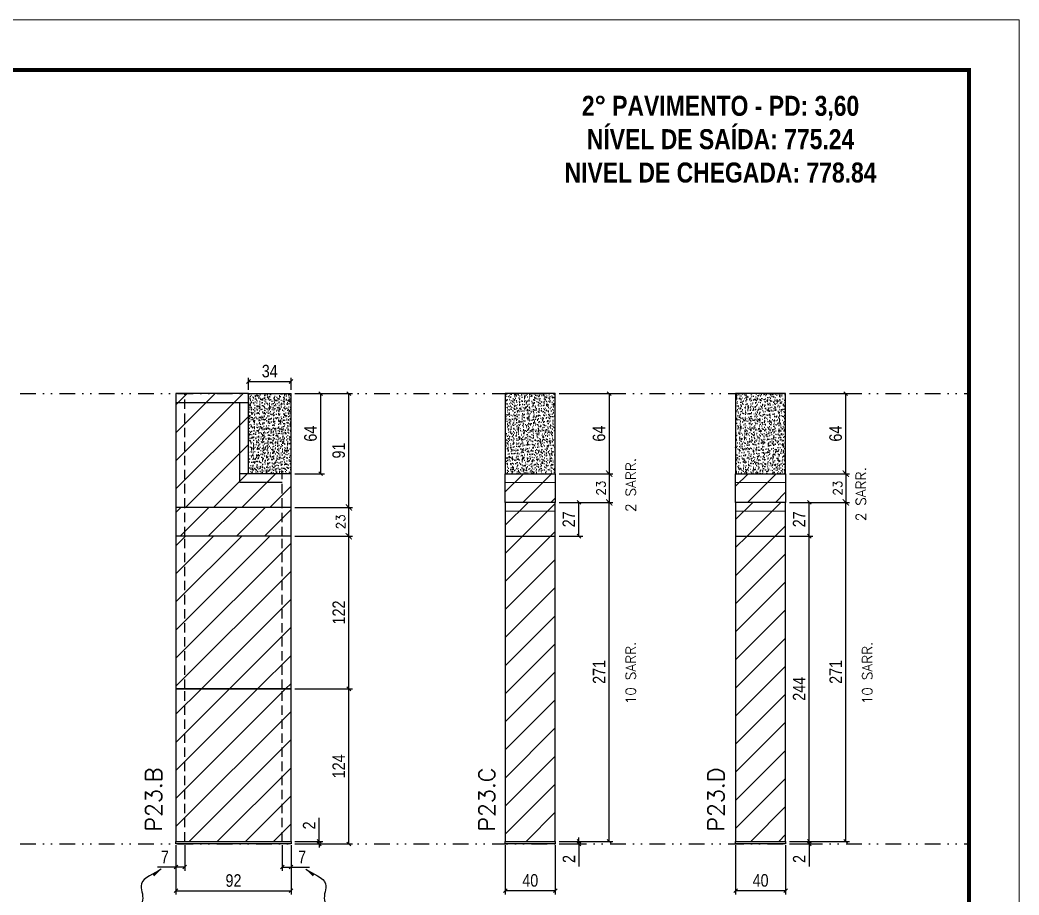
# Model space of a CAD drawing. Extents: x 2949 to 9203, y -16089 to 12527.
# Drawn here: x 6819 to 7618, y 10679 to 11378 of the extents above; entities that cross this region are included whole.
import ezdxf

# ---------------------------------------------------------------- set-up
doc = ezdxf.new("R2010")
doc.units = 0
for name, pattern in [('DASHED', [0.75, 0.5, -0.25]), ('DIVIDE2', [0.625, 0.25, -0.125, 0, -0.125, 0, -0.125]), ('HIDDEN', [0.375, 0.25, -0.125])]:
    doc.linetypes.add(name, pattern=pattern)
for name, color, linetype in [('COTA', 241, 'Continuous'), ('NOMENCLATURA', 7, 'Continuous'), ('Nível', 160, 'Continuous'), ('Painéis', 200, 'Continuous'), ('SARR_2.2x7', 40, 'Continuous'), ('Sarrafo de Pressão', 42, 'HIDDEN')]:
    doc.layers.add(name, color=color, linetype=linetype)
for name, color, linetype, lineweight in [('Folhas', 255, 'Continuous', 9), ('Hachura', 251, 'Continuous', 9), ('Sarr 2.2x7', 40, 'Continuous', 9), ('SARRAFO DE PRESSAO', 251, 'DASHED', 9), ('Texto Seção', 7, 'Continuous', 15)]:
    doc.layers.add(name, color=color, linetype=linetype, lineweight=lineweight)
doc.styles.add('COTA TECNICA', font='techl___.ttf', dxfattribs={"height": 10})
doc.styles.add('COTA TECNICA-50', font='techl___.ttf', dxfattribs={"height": 10})
doc.styles.add('REGUA-120', font='ROMANS.shx', dxfattribs={"height": 15})
doc.styles.add('ROMANC', font='techb___.ttf', dxfattribs={"height": 2.5})
doc.styles.add('ROMANS', font='romans.shx')
doc.styles.get("Standard").update_dxf_attribs({"font": 'arial.ttf'})
doc.dimstyles.new('COTA PAINEL-50', dxfattribs={"dimtxt": 10, "dimasz": 3, "dimexe": 3, "dimexo": 3, "dimgap": 3, "dimtad": 1, "dimdec": 1, "dimzin": 12, "dimdsep": 46, "dimtxsty": 'COTA TECNICA-50', "dimblk1": 'OBLIQUE', "dimblk2": 'OBLIQUE', "dimsah": 1, "dimcen": 0.9, "dimclrd": 4, "dimclre": 4, "dimclrt": 240, "dimadec": 1, "dimazin": 3, "dimtfac": 1, "dimtdec": 1, "dimtmove": 0, "dimatfit": 3, "dimfxl": 1, "dimtolj": 1, "dimtzin": 12, "dimarcsym": 0})
doc.dimstyles.new('Cota Paínel', dxfattribs={"dimtxt": 7, "dimasz": 5, "dimexe": 3, "dimexo": 3, "dimgap": 3, "dimtad": 1, "dimdec": 1, "dimzin": 12, "dimdsep": 46, "dimtxsty": 'ROMANS', "dimblk": 'ARCHTICK', "dimcen": 0, "dimclrd": 4, "dimclre": 4, "dimclrt": 1, "dimadec": 1, "dimazin": 3, "dimtfac": 1, "dimtdec": 1, "dimtmove": 0, "dimatfit": 3, "dimldrblk": 'OBLIQUE', "dimfxl": 1, "dimtolj": 1, "dimtzin": 12, "dimarcsym": 0})
doc.dimstyles.new('PAINEL', dxfattribs={"dimtxt": 10, "dimasz": 3, "dimexe": 3, "dimexo": 3, "dimgap": 3, "dimtad": 1, "dimdec": 1, "dimzin": 12, "dimdsep": 46, "dimtxsty": 'COTA TECNICA', "dimblk1": 'OBLIQUE', "dimblk2": 'OBLIQUE', "dimsah": 1, "dimcen": 0.9, "dimclrd": 4, "dimclre": 4, "dimclrt": 240, "dimadec": 1, "dimazin": 3, "dimtfac": 1, "dimtdec": 1, "dimtmove": 0, "dimatfit": 3, "dimfxl": 1, "dimtolj": 1, "dimtzin": 12, "dimarcsym": 0})
doc.dimstyles.get("Standard").update_dxf_attribs({"dimtxt": 0.18, "dimasz": 0.18, "dimexe": 0.18, "dimexo": 0.0625, "dimgap": 0.09, "dimtad": 0, "dimtih": 1, "dimtoh": 1, "dimdec": 4, "dimzin": 0, "dimdsep": 46, "dimtxsty": 'Standard', "dimcen": 0.09, "dimadec": 0, "dimazin": 0, "dimtfac": 1, "dimtdec": 4, "dimtofl": 0, "dimtmove": 0, "dimatfit": 3, "dimfxl": 1, "dimtolj": 1, "dimtzin": 0, "dimarcsym": 0})
pattern_1 = [(45, (-126071.967, -22713.47), (-11.2253202, 11.2253202), [])]

# ---------------------------------------------------------------- blocks, each defined once
blk = doc.blocks.new('9999999999')
at = {"layer": 'Folhas'}
blk.add_lwpolyline([(98138.98, 34190.21), (99623.98, 34190.21), (99623.98, 35240.21), (98138.98, 35240.21)], close=True, dxfattribs=at)
at = {"layer": 'Folhas', "color": 30, "const_width": 3}
blk.add_lwpolyline([(98213.98, 34230.21), (99583.98, 34230.21), (99583.98, 35200.21), (98213.98, 35200.21)], close=True, dxfattribs=at)
blk = doc.blocks.new('_Oblique')
at = {"color": 0, "linetype": 'ByBlock', "lineweight": -2}
blk.add_line((-0.5, -0.5), (0.5, 0.5), dxfattribs=at)
blk = doc.blocks.new('*D212')
at = {"layer": 'COTA', "color": 4, "lineweight": -2, "transparency": 16777216}
for p, q in [((6943.38, 10718.44), (6943.38, 10678.99)), ((7035.38, 10718.44), (7035.38, 10678.99)), ((6943.38, 10681.99), (7035.38, 10681.99))]:
    blk.add_line(p, q, dxfattribs=at)
at = {"layer": 'Defpoints', "color": 0, "transparency": 16777216}
for p in [(6943.38, 10721.44), (7035.38, 10721.44), (7035.38, 10681.99)]:
    blk.add_point(p, dxfattribs=at)
at = {"layer": 'COTA', "color": 4, "lineweight": -2, "transparency": 16777216, "xscale": 3, "yscale": 3, "zscale": 3, "rotation": 180}
blk.add_blockref('_Oblique', (6943.38, 10681.99), dxfattribs=at)
at = {"layer": 'COTA', "color": 4, "lineweight": -2, "transparency": 16777216, "xscale": 3, "yscale": 3, "zscale": 3}
blk.add_blockref('_Oblique', (7035.38, 10681.99), dxfattribs=at)
at = {"layer": 'COTA', "color": 240, "transparency": 16777216, "insert": (6989.38, 10690.08), "char_height": 10, "attachment_point": 5, "style": 'COTA TECNICA'}
blk.add_mtext('\\A1;92', dxfattribs=at)
blk = doc.blocks.new('*D213')
at = {"layer": 'COTA', "color": 4, "lineweight": -2, "transparency": 16777216}
for p, q in [((7206.71, 10718.44), (7206.71, 10679.1)), ((7246.71, 10718.44), (7246.71, 10679.1)), ((7206.71, 10682.1), (7246.71, 10682.1))]:
    blk.add_line(p, q, dxfattribs=at)
at = {"layer": 'Defpoints', "color": 0, "transparency": 16777216}
for p in [(7206.71, 10721.44), (7246.71, 10721.44), (7246.71, 10682.1)]:
    blk.add_point(p, dxfattribs=at)
at = {"layer": 'COTA', "color": 4, "lineweight": -2, "transparency": 16777216, "xscale": 3, "yscale": 3, "zscale": 3, "rotation": 180}
blk.add_blockref('_Oblique', (7206.71, 10682.1), dxfattribs=at)
at = {"layer": 'COTA', "color": 4, "lineweight": -2, "transparency": 16777216, "xscale": 3, "yscale": 3, "zscale": 3}
blk.add_blockref('_Oblique', (7246.71, 10682.1), dxfattribs=at)
at = {"layer": 'COTA', "color": 240, "transparency": 16777216, "insert": (7226.71, 10690.2), "char_height": 10, "attachment_point": 5, "style": 'COTA TECNICA'}
blk.add_mtext('\\A1;40', dxfattribs=at)
blk = doc.blocks.new('*D214')
at = {"layer": 'COTA', "color": 4, "lineweight": -2, "transparency": 16777216}
for p, q in [((7390.88, 10718.44), (7390.88, 10679.1)), ((7430.88, 10718.44), (7430.88, 10679.1)), ((7390.88, 10682.1), (7430.88, 10682.1))]:
    blk.add_line(p, q, dxfattribs=at)
at = {"layer": 'Defpoints', "color": 0, "transparency": 16777216}
for p in [(7390.88, 10721.44), (7430.88, 10721.44), (7430.88, 10682.1)]:
    blk.add_point(p, dxfattribs=at)
at = {"layer": 'COTA', "color": 4, "lineweight": -2, "transparency": 16777216, "xscale": 3, "yscale": 3, "zscale": 3, "rotation": 180}
blk.add_blockref('_Oblique', (7390.88, 10682.1), dxfattribs=at)
at = {"layer": 'COTA', "color": 4, "lineweight": -2, "transparency": 16777216, "xscale": 3, "yscale": 3, "zscale": 3}
blk.add_blockref('_Oblique', (7430.88, 10682.1), dxfattribs=at)
at = {"layer": 'COTA', "color": 240, "transparency": 16777216, "insert": (7410.88, 10690.2), "char_height": 10, "attachment_point": 5, "style": 'COTA TECNICA'}
blk.add_mtext('\\A1;40', dxfattribs=at)
blk = doc.blocks.new('*D215')
at = {"layer": 'COTA', "color": 4, "lineweight": -2, "transparency": 16777216}
for p, q in [((7433.88, 11079.44), (7482.01, 11079.44)), ((7479.01, 11015.44), (7479.01, 11079.44)), ((7433.88, 11015.44), (7482.01, 11015.44))]:
    blk.add_line(p, q, dxfattribs=at)
at = {"layer": 'Defpoints', "color": 0, "transparency": 16777216}
for p in [(7430.88, 11079.44), (7479.01, 11079.44), (7430.88, 11015.44)]:
    blk.add_point(p, dxfattribs=at)
at = {"layer": 'COTA', "color": 4, "lineweight": -2, "transparency": 16777216, "xscale": 3, "yscale": 3, "zscale": 3}
for p, rotation in [((7479.01, 11079.44), 90), ((7479.01, 11015.44), 270)]:
    blk.add_blockref('_Oblique', p, dxfattribs=dict(at, rotation=rotation))
at = {"layer": 'COTA', "color": 240, "transparency": 16777216, "insert": (7470.91, 11047.44), "char_height": 10, "attachment_point": 5, "rotation": 90, "style": 'COTA TECNICA'}
blk.add_mtext('\\A1;64', dxfattribs=at)
blk = doc.blocks.new('*D218')
at = {"layer": 'COTA', "color": 4, "lineweight": -2, "transparency": 16777216}
for p, q in [((6943.38, 10716.44), (6943.38, 10697.93)), ((6950.38, 10718.44), (6950.38, 10697.93)), ((6943.38, 10700.93), (6928.65, 10700.93)), ((6950.38, 10700.93), (6943.38, 10700.93))]:
    blk.add_line(p, q, dxfattribs=at)
at = {"layer": 'Defpoints', "color": 0, "transparency": 16777216}
for p in [(6950.38, 10721.44), (6943.38, 10719.44), (6943.38, 10700.93)]:
    blk.add_point(p, dxfattribs=at)
at = {"layer": 'COTA', "color": 4, "lineweight": -2, "transparency": 16777216, "xscale": 3, "yscale": 3, "zscale": 3, "rotation": 180}
blk.add_blockref('_Oblique', (6943.38, 10700.93), dxfattribs=at)
at = {"layer": 'COTA', "color": 4, "lineweight": -2, "transparency": 16777216, "xscale": 3, "yscale": 3, "zscale": 3}
blk.add_blockref('_Oblique', (6950.38, 10700.93), dxfattribs=at)
at = {"layer": 'COTA', "color": 240, "transparency": 16777216, "insert": (6934.52, 10709.01), "char_height": 10, "attachment_point": 5, "style": 'COTA TECNICA-50'}
blk.add_mtext('\\A1;7', dxfattribs=at)
blk = doc.blocks.new('*D219')
at = {"layer": 'COTA', "color": 4, "lineweight": -2, "transparency": 16777216}
for p, q in [((7028.38, 10718.44), (7028.38, 10697.93)), ((7035.38, 10716.44), (7035.38, 10697.93)), ((7028.38, 10700.93), (7035.38, 10700.93)), ((7035.38, 10700.93), (7050.12, 10700.93))]:
    blk.add_line(p, q, dxfattribs=at)
at = {"layer": 'Defpoints', "color": 0, "transparency": 16777216}
for p in [(7028.38, 10721.44), (7035.38, 10719.44), (7035.38, 10700.93)]:
    blk.add_point(p, dxfattribs=at)
at = {"layer": 'COTA', "color": 4, "lineweight": -2, "transparency": 16777216, "xscale": 3, "yscale": 3, "zscale": 3, "rotation": 180}
blk.add_blockref('_Oblique', (7028.38, 10700.93), dxfattribs=at)
at = {"layer": 'COTA', "color": 4, "lineweight": -2, "transparency": 16777216, "xscale": 3, "yscale": 3, "zscale": 3}
blk.add_blockref('_Oblique', (7035.38, 10700.93), dxfattribs=at)
at = {"layer": 'COTA', "color": 240, "transparency": 16777216, "insert": (7044.25, 10709.01), "char_height": 10, "attachment_point": 5, "style": 'COTA TECNICA-50'}
blk.add_mtext('\\A1;7', dxfattribs=at)
blk = doc.blocks.new('*D222')
at = {"layer": 'COTA', "color": 4, "lineweight": -2, "transparency": 16777216}
for p, q in [((7038.38, 10843.44), (7084.62, 10843.44)), ((7081.62, 10719.44), (7081.62, 10843.44)), ((7038.38, 10719.44), (7084.62, 10719.44))]:
    blk.add_line(p, q, dxfattribs=at)
at = {"layer": 'Defpoints', "color": 0, "transparency": 16777216}
for p in [(7035.38, 10843.44), (7081.62, 10843.44), (7035.38, 10719.44)]:
    blk.add_point(p, dxfattribs=at)
at = {"layer": 'COTA', "color": 4, "lineweight": -2, "transparency": 16777216, "xscale": 3, "yscale": 3, "zscale": 3}
for p, rotation in [((7081.62, 10843.44), 90), ((7081.62, 10719.44), 270)]:
    blk.add_blockref('_Oblique', p, dxfattribs=dict(at, rotation=rotation))
at = {"layer": 'COTA', "color": 240, "transparency": 16777216, "insert": (7073.55, 10781.44), "char_height": 10, "attachment_point": 5, "rotation": 90, "style": 'COTA TECNICA-50'}
blk.add_mtext('\\A1;124', dxfattribs=at)
blk = doc.blocks.new('*D223')
at = {"layer": 'COTA', "color": 4, "lineweight": -2, "transparency": 16777216}
for p, q in [((7057.91, 10721.44), (7057.91, 10740.25)), ((7038.38, 10721.44), (7060.91, 10721.44)), ((7057.91, 10719.44), (7057.91, 10721.44)), ((7038.38, 10719.44), (7060.91, 10719.44)), ((7057.91, 10719.44), (7057.91, 10716.44))]:
    blk.add_line(p, q, dxfattribs=at)
at = {"layer": 'Defpoints', "color": 0, "transparency": 16777216}
for p in [(7035.38, 10721.44), (7035.38, 10719.44), (7057.91, 10719.44)]:
    blk.add_point(p, dxfattribs=at)
at = {"layer": 'COTA', "color": 4, "lineweight": -2, "transparency": 16777216, "xscale": 3, "yscale": 3, "zscale": 3}
for p, rotation in [((7057.91, 10721.44), 270), ((7057.91, 10719.44), 90)]:
    blk.add_blockref('_Oblique', p, dxfattribs=dict(at, rotation=rotation))
at = {"layer": 'COTA', "color": 240, "transparency": 16777216, "insert": (7049.91, 10734.19), "char_height": 10, "attachment_point": 5, "rotation": 90, "style": 'COTA TECNICA-50'}
blk.add_mtext('\\A1;2', dxfattribs=at)
blk = doc.blocks.new('*D224')
at = {"layer": 'COTA', "color": 4, "lineweight": -2, "transparency": 16777216}
for p, q in [((7249.71, 10721.44), (7268.62, 10721.44)), ((7265.62, 10721.44), (7265.62, 10724.44)), ((7265.62, 10721.44), (7265.62, 10719.44)), ((7249.71, 10719.44), (7268.62, 10719.44)), ((7265.62, 10719.44), (7265.62, 10701.33))]:
    blk.add_line(p, q, dxfattribs=at)
at = {"layer": 'Defpoints', "color": 0, "transparency": 16777216}
for p in [(7246.71, 10721.44), (7265.62, 10721.44), (7246.71, 10719.44)]:
    blk.add_point(p, dxfattribs=at)
at = {"layer": 'COTA', "color": 4, "lineweight": -2, "transparency": 16777216, "xscale": 3, "yscale": 3, "zscale": 3}
for p, rotation in [((7265.62, 10721.44), 270), ((7265.62, 10719.44), 90)]:
    blk.add_blockref('_Oblique', p, dxfattribs=dict(at, rotation=rotation))
at = {"layer": 'COTA', "color": 240, "transparency": 16777216, "insert": (7257.62, 10707.39), "char_height": 10, "attachment_point": 5, "rotation": 90, "style": 'COTA TECNICA-50'}
blk.add_mtext('\\A1;2', dxfattribs=at)
blk = doc.blocks.new('*D234')
at = {"layer": 'COTA', "color": 4, "linetype": 'ByBlock', "lineweight": -2, "transparency": 16777216}
for p, q in [((7249.71, 11079.44), (7292.79, 11079.44)), ((7289.79, 11079.44), (7289.79, 11015.44)), ((7249.71, 11015.44), (7292.79, 11015.44))]:
    blk.add_line(p, q, dxfattribs=at)
at = {"layer": 'Defpoints', "color": 0, "linetype": 'ByBlock', "transparency": 16777216}
for p in [(7246.71, 11079.44), (7246.71, 11015.44), (7289.79, 11015.44)]:
    blk.add_point(p, dxfattribs=at)
at = {"layer": 'COTA', "color": 4, "linetype": 'ByBlock', "lineweight": -2, "transparency": 16777216, "xscale": 3, "yscale": 3, "zscale": 3}
for p, rotation in [((7289.79, 11079.44), 90), ((7289.79, 11015.44), 270)]:
    blk.add_blockref('_Oblique', p, dxfattribs=dict(at, rotation=rotation))
at = {"layer": 'COTA', "color": 240, "linetype": 'ByBlock', "transparency": 16777216, "insert": (7281.69, 11047.44), "char_height": 10, "attachment_point": 5, "rotation": 90, "style": 'COTA TECNICA'}
blk.add_mtext('\\A1;64', dxfattribs=at)
blk = doc.blocks.new('*D235')
at = {"layer": 'COTA', "color": 4, "linetype": 'ByBlock', "lineweight": -2, "transparency": 16777216}
for p, q in [((7249.71, 10992.44), (7292.79, 10992.44)), ((7289.79, 10721.44), (7289.79, 10992.44)), ((7249.71, 10721.44), (7292.79, 10721.44))]:
    blk.add_line(p, q, dxfattribs=at)
at = {"layer": 'Defpoints', "color": 0, "linetype": 'ByBlock', "transparency": 16777216}
for p in [(7246.71, 10992.44), (7289.79, 10992.44), (7246.71, 10721.44)]:
    blk.add_point(p, dxfattribs=at)
at = {"layer": 'COTA', "color": 4, "linetype": 'ByBlock', "lineweight": -2, "transparency": 16777216, "xscale": 3, "yscale": 3, "zscale": 3}
for p, rotation in [((7289.79, 10992.44), 90), ((7289.79, 10721.44), 270)]:
    blk.add_blockref('_Oblique', p, dxfattribs=dict(at, rotation=rotation))
at = {"layer": 'COTA', "color": 240, "linetype": 'ByBlock', "transparency": 16777216, "insert": (7281.72, 10856.94), "char_height": 10, "attachment_point": 5, "rotation": 90, "style": 'COTA TECNICA'}
blk.add_mtext('\\A1;271', dxfattribs=at)
blk = doc.blocks.new('*D238')
at = {"layer": 'COTA', "color": 4, "linetype": 'ByBlock', "lineweight": -2, "transparency": 16777216}
for p, q in [((7038.38, 11079.44), (7062.1, 11079.44)), ((7059.1, 11015.44), (7059.1, 11079.44)), ((7038.38, 11015.44), (7062.1, 11015.44))]:
    blk.add_line(p, q, dxfattribs=at)
at = {"layer": 'Defpoints', "color": 0, "linetype": 'ByBlock', "transparency": 16777216}
for p in [(7035.38, 11079.44), (7059.1, 11079.44), (7035.38, 11015.44)]:
    blk.add_point(p, dxfattribs=at)
at = {"layer": 'COTA', "color": 4, "linetype": 'ByBlock', "lineweight": -2, "transparency": 16777216, "xscale": 3, "yscale": 3, "zscale": 3}
for p, rotation in [((7059.1, 11079.44), 90), ((7059.1, 11015.44), 270)]:
    blk.add_blockref('_Oblique', p, dxfattribs=dict(at, rotation=rotation))
at = {"layer": 'COTA', "color": 240, "linetype": 'ByBlock', "transparency": 16777216, "insert": (7051, 11047.44), "char_height": 10, "attachment_point": 5, "rotation": 90, "style": 'COTA TECNICA'}
blk.add_mtext('\\A1;64', dxfattribs=at)
blk = doc.blocks.new('*D239')
at = {"layer": 'COTA', "color": 4, "linetype": 'ByBlock', "lineweight": -2, "transparency": 16777216}
for p, q in [((7001.38, 11082.44), (7001.38, 11092.16)), ((7001.38, 11089.16), (7035.38, 11089.16)), ((7035.38, 11082.44), (7035.38, 11092.16))]:
    blk.add_line(p, q, dxfattribs=at)
at = {"layer": 'Defpoints', "color": 0, "linetype": 'ByBlock', "transparency": 16777216}
for p in [(7035.38, 11089.16), (7001.38, 11079.44), (7035.38, 11079.44)]:
    blk.add_point(p, dxfattribs=at)
at = {"layer": 'COTA', "color": 4, "linetype": 'ByBlock', "lineweight": -2, "transparency": 16777216, "xscale": 3, "yscale": 3, "zscale": 3, "rotation": 180}
blk.add_blockref('_Oblique', (7001.38, 11089.16), dxfattribs=at)
at = {"layer": 'COTA', "color": 4, "linetype": 'ByBlock', "lineweight": -2, "transparency": 16777216, "xscale": 3, "yscale": 3, "zscale": 3}
blk.add_blockref('_Oblique', (7035.38, 11089.16), dxfattribs=at)
at = {"layer": 'COTA', "color": 240, "linetype": 'ByBlock', "transparency": 16777216, "insert": (7018.38, 11097.38), "char_height": 10, "attachment_point": 5, "style": 'COTA TECNICA'}
blk.add_mtext('\\A1;34', dxfattribs=at)
blk = doc.blocks.new('*D240')
at = {"layer": 'COTA', "color": 4, "linetype": 'ByBlock', "lineweight": -2, "transparency": 16777216}
for p, q in [((7038.38, 11079.44), (7084.62, 11079.44)), ((7081.62, 10988.44), (7081.62, 11079.44)), ((7038.38, 10988.44), (7084.62, 10988.44))]:
    blk.add_line(p, q, dxfattribs=at)
at = {"layer": 'Defpoints', "color": 0, "linetype": 'ByBlock', "transparency": 16777216}
for p in [(7035.38, 11079.44), (7081.62, 11079.44), (7035.38, 10988.44)]:
    blk.add_point(p, dxfattribs=at)
at = {"layer": 'COTA', "color": 4, "linetype": 'ByBlock', "lineweight": -2, "transparency": 16777216, "xscale": 3, "yscale": 3, "zscale": 3}
for p, rotation in [((7081.62, 11079.44), 90), ((7081.62, 10988.44), 270)]:
    blk.add_blockref('_Oblique', p, dxfattribs=dict(at, rotation=rotation))
at = {"layer": 'COTA', "color": 240, "linetype": 'ByBlock', "transparency": 16777216, "insert": (7073.54, 11033.94), "char_height": 10, "attachment_point": 5, "rotation": 90, "style": 'COTA TECNICA'}
blk.add_mtext('\\A1;91', dxfattribs=at)
blk = doc.blocks.new('*D241')
at = {"layer": 'COTA', "color": 4, "linetype": 'ByBlock', "lineweight": -2, "transparency": 16777216}
for p, q in [((7038.38, 10965.44), (7084.62, 10965.44)), ((7081.62, 10843.44), (7081.62, 10965.44)), ((7038.38, 10843.44), (7084.62, 10843.44))]:
    blk.add_line(p, q, dxfattribs=at)
at = {"layer": 'Defpoints', "color": 0, "linetype": 'ByBlock', "transparency": 16777216}
for p in [(7035.38, 10965.44), (7081.62, 10965.44), (7035.38, 10843.44)]:
    blk.add_point(p, dxfattribs=at)
at = {"layer": 'COTA', "color": 4, "linetype": 'ByBlock', "lineweight": -2, "transparency": 16777216, "xscale": 3, "yscale": 3, "zscale": 3}
for p, rotation in [((7081.62, 10965.44), 90), ((7081.62, 10843.44), 270)]:
    blk.add_blockref('_Oblique', p, dxfattribs=dict(at, rotation=rotation))
at = {"layer": 'COTA', "color": 240, "linetype": 'ByBlock', "transparency": 16777216, "insert": (7073.56, 10904.44), "char_height": 10, "attachment_point": 5, "rotation": 90, "style": 'COTA TECNICA'}
blk.add_mtext('\\A1;122', dxfattribs=at)
blk = doc.blocks.new('*D225')
at = {"layer": 'COTA', "color": 4, "linetype": 'ByBlock', "lineweight": -2, "transparency": 16777216}
for p, q in [((7433.88, 10992.44), (7482.01, 10992.44)), ((7479.01, 10721.44), (7479.01, 10992.44)), ((7433.88, 10721.44), (7482.01, 10721.44))]:
    blk.add_line(p, q, dxfattribs=at)
at = {"layer": 'Defpoints', "color": 0, "linetype": 'ByBlock', "transparency": 16777216}
for p in [(7430.88, 10992.44), (7479.01, 10992.44), (7430.88, 10721.44)]:
    blk.add_point(p, dxfattribs=at)
at = {"layer": 'COTA', "color": 4, "linetype": 'ByBlock', "lineweight": -2, "transparency": 16777216, "xscale": 3, "yscale": 3, "zscale": 3}
for p, rotation in [((7479.01, 10992.44), 90), ((7479.01, 10721.44), 270)]:
    blk.add_blockref('_Oblique', p, dxfattribs=dict(at, rotation=rotation))
at = {"layer": 'COTA', "color": 240, "linetype": 'ByBlock', "transparency": 16777216, "insert": (7470.94, 10856.94), "char_height": 10, "attachment_point": 5, "rotation": 90, "style": 'COTA TECNICA'}
blk.add_mtext('\\A1;271', dxfattribs=at)
blk = doc.blocks.new('*D243')
at = {"layer": 'COTA', "color": 4, "linetype": 'ByBlock', "lineweight": -2, "transparency": 16777216}
for p, q in [((7433.88, 10721.44), (7452.78, 10721.44)), ((7449.78, 10721.44), (7449.78, 10724.44)), ((7449.78, 10721.44), (7449.78, 10719.44)), ((7433.88, 10719.44), (7452.78, 10719.44)), ((7449.78, 10719.44), (7449.78, 10701.33))]:
    blk.add_line(p, q, dxfattribs=at)
at = {"layer": 'Defpoints', "color": 0, "linetype": 'ByBlock', "transparency": 16777216}
for p in [(7430.88, 10721.44), (7430.88, 10719.44), (7449.78, 10719.44)]:
    blk.add_point(p, dxfattribs=at)
at = {"layer": 'COTA', "color": 4, "linetype": 'ByBlock', "lineweight": -2, "transparency": 16777216, "xscale": 3, "yscale": 3, "zscale": 3}
for p, rotation in [((7449.78, 10721.44), 270), ((7449.78, 10719.44), 90)]:
    blk.add_blockref('_Oblique', p, dxfattribs=dict(at, rotation=rotation))
at = {"layer": 'COTA', "color": 240, "linetype": 'ByBlock', "transparency": 16777216, "insert": (7441.78, 10707.39), "char_height": 10, "attachment_point": 5, "rotation": 90, "style": 'COTA TECNICA'}
blk.add_mtext('\\A1;2', dxfattribs=at)
blk = doc.blocks.new('*D230')
at = {"layer": 'COTA', "color": 4, "linetype": 'ByBlock', "lineweight": -2, "transparency": 16777216}
for p, q in [((7433.88, 10965.44), (7452.78, 10965.44)), ((7449.78, 10721.44), (7449.78, 10965.44)), ((7433.88, 10721.44), (7452.78, 10721.44))]:
    blk.add_line(p, q, dxfattribs=at)
at = {"layer": 'Defpoints', "color": 0, "linetype": 'ByBlock', "transparency": 16777216}
for p in [(7430.88, 10965.44), (7449.78, 10965.44), (7430.88, 10721.44)]:
    blk.add_point(p, dxfattribs=at)
at = {"layer": 'COTA', "color": 4, "linetype": 'ByBlock', "lineweight": -2, "transparency": 16777216, "xscale": 3, "yscale": 3, "zscale": 3}
for p, rotation in [((7449.78, 10965.44), 90), ((7449.78, 10721.44), 270)]:
    blk.add_blockref('_Oblique', p, dxfattribs=dict(at, rotation=rotation))
at = {"layer": 'COTA', "color": 240, "linetype": 'ByBlock', "transparency": 16777216, "insert": (7441.71, 10843.44), "char_height": 10, "attachment_point": 5, "rotation": 90, "style": 'COTA TECNICA'}
blk.add_mtext('\\A1;244', dxfattribs=at)
blk = doc.blocks.new('*D231')
at = {"layer": 'COTA', "color": 4, "linetype": 'ByBlock', "lineweight": -2, "transparency": 16777216}
for p, q in [((7433.88, 10992.44), (7452.78, 10992.44)), ((7449.78, 10965.44), (7449.78, 10992.44)), ((7433.88, 10965.44), (7452.78, 10965.44))]:
    blk.add_line(p, q, dxfattribs=at)
at = {"layer": 'Defpoints', "color": 0, "linetype": 'ByBlock', "transparency": 16777216}
for p in [(7430.88, 10992.44), (7449.78, 10992.44), (7430.88, 10965.44)]:
    blk.add_point(p, dxfattribs=at)
at = {"layer": 'COTA', "color": 4, "linetype": 'ByBlock', "lineweight": -2, "transparency": 16777216, "xscale": 3, "yscale": 3, "zscale": 3}
for p, rotation in [((7449.78, 10992.44), 90), ((7449.78, 10965.44), 270)]:
    blk.add_blockref('_Oblique', p, dxfattribs=dict(at, rotation=rotation))
at = {"layer": 'COTA', "color": 240, "linetype": 'ByBlock', "transparency": 16777216, "insert": (7441.71, 10978.94), "char_height": 10, "attachment_point": 5, "rotation": 90, "style": 'COTA TECNICA'}
blk.add_mtext('\\A1;27', dxfattribs=at)
blk = doc.blocks.new('*D232')
at = {"layer": 'COTA', "color": 4, "linetype": 'ByBlock', "lineweight": -2, "transparency": 16777216}
for p, q in [((7433.88, 10965.44), (7452.78, 10965.44)), ((7449.78, 10721.44), (7449.78, 10965.44)), ((7433.88, 10721.44), (7452.78, 10721.44))]:
    blk.add_line(p, q, dxfattribs=at)
at = {"layer": 'Defpoints', "color": 0, "linetype": 'ByBlock', "transparency": 16777216}
for p in [(7430.88, 10965.44), (7449.78, 10965.44), (7430.88, 10721.44)]:
    blk.add_point(p, dxfattribs=at)
at = {"layer": 'COTA', "color": 4, "linetype": 'ByBlock', "lineweight": -2, "transparency": 16777216, "xscale": 3, "yscale": 3, "zscale": 3}
for p, rotation in [((7449.78, 10965.44), 90), ((7449.78, 10721.44), 270)]:
    blk.add_blockref('_Oblique', p, dxfattribs=dict(at, rotation=rotation))
at = {"layer": 'COTA', "color": 240, "linetype": 'ByBlock', "transparency": 16777216, "insert": (7441.71, 10843.44), "char_height": 10, "attachment_point": 5, "rotation": 90, "style": 'COTA TECNICA'}
blk.add_mtext('\\A1;244', dxfattribs=at)
blk = doc.blocks.new('*D201')
at = {"layer": 'COTA', "color": 4, "linetype": 'ByBlock', "lineweight": -2, "transparency": 16777216}
for p, q in [((7249.71, 10992.44), (7268.62, 10992.44)), ((7265.62, 10965.44), (7265.62, 10992.44)), ((7249.71, 10965.44), (7268.62, 10965.44))]:
    blk.add_line(p, q, dxfattribs=at)
at = {"layer": 'Defpoints', "color": 0, "linetype": 'ByBlock', "transparency": 16777216}
for p in [(7246.71, 10992.44), (7265.62, 10992.44), (7246.71, 10965.44)]:
    blk.add_point(p, dxfattribs=at)
at = {"layer": 'COTA', "color": 4, "linetype": 'ByBlock', "lineweight": -2, "transparency": 16777216, "xscale": 3, "yscale": 3, "zscale": 3}
for p, rotation in [((7265.62, 10992.44), 90), ((7265.62, 10965.44), 270)]:
    blk.add_blockref('_Oblique', p, dxfattribs=dict(at, rotation=rotation))
at = {"layer": 'COTA', "color": 240, "linetype": 'ByBlock', "transparency": 16777216, "insert": (7257.54, 10978.94), "char_height": 10, "attachment_point": 5, "rotation": 90, "style": 'COTA TECNICA'}
blk.add_mtext('\\A1;27', dxfattribs=at)
blk = doc.blocks.new('_ArchTick')
at = {"color": 0, "linetype": 'ByBlock', "const_width": 0.15}
blk.add_lwpolyline([(-0.5, -0.5), (0.5, 0.5)], dxfattribs=at)
blk = doc.blocks.new('*D227')
at = {"layer": 'COTA', "color": 4, "lineweight": -2, "transparency": 16777216}
for p, q in [((7038.38, 10988.44), (7084.62, 10988.44)), ((7081.62, 10965.44), (7081.62, 10988.44)), ((7038.38, 10965.44), (7084.62, 10965.44))]:
    blk.add_line(p, q, dxfattribs=at)
at = {"layer": 'Defpoints', "color": 0, "transparency": 16777216}
for p in [(7035.38, 10988.44), (7081.62, 10988.44), (7035.38, 10965.44)]:
    blk.add_point(p, dxfattribs=at)
at = {"layer": 'COTA', "color": 4, "lineweight": -2, "transparency": 16777216, "xscale": 5, "yscale": 5, "zscale": 5}
for p, rotation in [((7081.62, 10988.44), 90), ((7081.62, 10965.44), 270)]:
    blk.add_blockref('_ArchTick', p, dxfattribs=dict(at, rotation=rotation))
at = {"layer": 'COTA', "color": 1, "transparency": 16777216, "insert": (7075.12, 10976.94), "char_height": 7, "attachment_point": 5, "rotation": 90, "style": 'ROMANS'}
blk.add_mtext('\\A1;23', dxfattribs=at)
blk = doc.blocks.new('*D228')
at = {"layer": 'COTA', "color": 4, "lineweight": -2, "transparency": 16777216}
for p, q in [((7249.71, 11015.44), (7292.79, 11015.44)), ((7289.79, 11015.44), (7289.79, 10992.44)), ((7249.71, 10992.44), (7292.79, 10992.44))]:
    blk.add_line(p, q, dxfattribs=at)
at = {"layer": 'Defpoints', "color": 0, "transparency": 16777216}
for p in [(7246.71, 11015.44), (7246.71, 10992.44), (7289.79, 10992.44)]:
    blk.add_point(p, dxfattribs=at)
at = {"layer": 'COTA', "color": 4, "lineweight": -2, "transparency": 16777216, "xscale": 5, "yscale": 5, "zscale": 5}
for p, rotation in [((7289.79, 11015.44), 90), ((7289.79, 10992.44), 270)]:
    blk.add_blockref('_ArchTick', p, dxfattribs=dict(at, rotation=rotation))
at = {"layer": 'COTA', "color": 1, "transparency": 16777216, "insert": (7283.29, 11003.94), "char_height": 7, "attachment_point": 5, "rotation": 90, "style": 'ROMANS'}
blk.add_mtext('\\A1;23', dxfattribs=at)
blk = doc.blocks.new('*D229')
at = {"layer": 'COTA', "color": 4, "lineweight": -2, "transparency": 16777216}
for p, q in [((7433.88, 11015.44), (7482.01, 11015.44)), ((7479.01, 11015.44), (7479.01, 10992.44)), ((7433.88, 10992.44), (7482.01, 10992.44))]:
    blk.add_line(p, q, dxfattribs=at)
at = {"layer": 'Defpoints', "color": 0, "transparency": 16777216}
for p in [(7430.88, 11015.44), (7430.88, 10992.44), (7479.01, 10992.44)]:
    blk.add_point(p, dxfattribs=at)
at = {"layer": 'COTA', "color": 4, "lineweight": -2, "transparency": 16777216, "xscale": 5, "yscale": 5, "zscale": 5}
for p, rotation in [((7479.01, 11015.44), 90), ((7479.01, 10992.44), 270)]:
    blk.add_blockref('_ArchTick', p, dxfattribs=dict(at, rotation=rotation))
at = {"layer": 'COTA', "color": 1, "transparency": 16777216, "insert": (7472.51, 11003.94), "char_height": 7, "attachment_point": 5, "rotation": 90, "style": 'ROMANS'}
blk.add_mtext('\\A1;23', dxfattribs=at)

msp = doc.modelspace()

# ---------------------------------------------------------------- hatches: boundary and pattern name
at = {"layer": 'COTA', "linetype": 'ByBlock'}
h = msp.add_hatch(dxfattribs=at)
h.set_pattern_fill('AR-CONC', color=256, scale=0.03)
h.set_pattern_definition([(50, (-122909.8967, -20433.3203), (5.46554007, -0.47817257), [0.5715, -6.2865]), (355, (-122909.897, -20433.3203), (-1.05730264, 5.73170536), [0.4572, -5.02921753]), (100.4514447, (-122909.441, -20433.36), (4.40823741, 5.25353256), [0.48570026, -5.34270734]), (46.1842, (-122909.897, -20431.796), (8.13237123, -1.26126984), [0.85725, -9.42975]), (96.6355576, (-122909.219, -20431.9014), (7.122124, 7.42278374), [0.7285507, -8.01406824]), (351.184151, (-122909.897, -20431.796), (7.122124, 7.42278374), [0.685799, -7.54379196]), (21, (-122909.1347, -20432.1773), (4.54843174, -3.06795595), [0.5715, -6.2865]), (326, (-122909.135, -20432.1773), (1.85406085, 5.52563898), [0.4572, -5.0292]), (71.451445, (-122908.7557, -20432.433), (6.40249258, 2.45768307), [0.48570026, -5.34269813]), (37.5, (-122909.8967, -20433.3203), (0.092658098, 2.536651166), [0, -4.96824, 0, -5.1054, 0, -5.04825]), (7.5, (-122909.8967, -20433.3203), (2.004589875, 3.005417245), [0, -2.91084, 0, -4.85394, 0, -1.92405]), (327.5, (-122911.596, -20433.3203), (4.067717855, -0.17186232), [0, -1.905, 0, -5.9436, 0, -7.8867]), (317.5, (-122912.358, -20433.3203), (4.44387544, 0.76279473), [0, -2.4765, 0, -3.94716, 0, -5.6007])])
h.paths.add_polyline_path([(7001.38, 11015.44), (7035.38, 11015.44), (7035.38, 11079.44), (7001.38, 11079.44)])
h = msp.add_hatch(dxfattribs=at)
h.set_pattern_fill('AR-CONC', color=256, scale=0.03)
h.set_pattern_definition([(50, (-122919.8933, -20433.3203), (5.46554007, -0.47817257), [0.5715, -6.2865]), (355, (-122919.8933, -20433.3203), (-1.05730264, 5.73170536), [0.4572, -5.02921753]), (100.4514447, (-122919.438, -20433.36), (4.40823741, 5.25353256), [0.48570026, -5.34270734]), (46.1842, (-122919.893, -20431.796), (8.13237123, -1.26126984), [0.85725, -9.42975]), (96.6355576, (-122919.2156, -20431.9014), (7.122124, 7.42278374), [0.7285507, -8.01406824]), (351.184151, (-122919.893, -20431.796), (7.122124, 7.42278374), [0.685799, -7.54379196]), (21, (-122919.1313, -20432.1773), (4.54843174, -3.06795595), [0.5715, -6.2865]), (326, (-122919.1313, -20432.1773), (1.85406085, 5.52563898), [0.4572, -5.0292]), (71.451445, (-122918.752, -20432.433), (6.40249258, 2.45768307), [0.48570026, -5.34269813]), (37.5, (-122919.8933, -20433.3203), (0.092658098, 2.536651166), [0, -4.96824, 0, -5.1054, 0, -5.04825]), (7.5, (-122919.8933, -20433.3203), (2.004589875, 3.005417245), [0, -2.91084, 0, -4.85394, 0, -1.92405]), (327.5, (-122921.5926, -20433.3203), (4.067717855, -0.17186232), [0, -1.905, 0, -5.9436, 0, -7.8867]), (317.5, (-122922.3546, -20433.3203), (4.44387544, 0.76279473), [0, -2.4765, 0, -3.94716, 0, -5.6007])])
h.paths.add_polyline_path([(7206.71, 11015.44), (7246.71, 11015.44), (7246.71, 11079.44), (7206.71, 11079.44)])
h = msp.add_hatch(dxfattribs=at)
h.set_pattern_fill('AR-CONC', color=256, scale=0.03)
h.set_pattern_definition([(50, (-122909.8967, -20433.3203), (5.46554007, -0.47817257), [0.5715, -6.2865]), (355, (-122909.897, -20433.3203), (-1.05730264, 5.73170536), [0.4572, -5.02921753]), (100.4514447, (-122909.441, -20433.36), (4.40823741, 5.25353256), [0.48570026, -5.34270734]), (46.1842, (-122909.897, -20431.796), (8.13237123, -1.26126984), [0.85725, -9.42975]), (96.6355576, (-122909.219, -20431.9014), (7.122124, 7.42278374), [0.7285507, -8.01406824]), (351.184151, (-122909.897, -20431.796), (7.122124, 7.42278374), [0.685799, -7.54379196]), (21, (-122909.1347, -20432.1773), (4.54843174, -3.06795595), [0.5715, -6.2865]), (326, (-122909.135, -20432.1773), (1.85406085, 5.52563898), [0.4572, -5.0292]), (71.451445, (-122908.7557, -20432.433), (6.40249258, 2.45768307), [0.48570026, -5.34269813]), (37.5, (-122909.8967, -20433.3203), (0.092658098, 2.536651166), [0, -4.96824, 0, -5.1054, 0, -5.04825]), (7.5, (-122909.8967, -20433.3203), (2.004589875, 3.005417245), [0, -2.91084, 0, -4.85394, 0, -1.92405]), (327.5, (-122911.596, -20433.3203), (4.067717855, -0.17186232), [0, -1.905, 0, -5.9436, 0, -7.8867]), (317.5, (-122912.358, -20433.3203), (4.44387544, 0.76279473), [0, -2.4765, 0, -3.94716, 0, -5.6007])])
h.paths.add_polyline_path([(7390.88, 11015.44), (7430.88, 11015.44), (7430.88, 11079.44), (7390.88, 11079.44)])
at = {"layer": 'Hachura', "linetype": 'ByBlock'}
h = msp.add_hatch(dxfattribs=at)
h.set_pattern_fill('ANSI31', color=256, scale=5)
h.set_pattern_definition([(45, (-126071.967, -22690.47), (-11.2253202, 11.2253202), [])])
h.paths.add_polyline_path([(7035.38, 11015.44), (7001.38, 11015.44), (7001.38, 11079.44), (6943.38, 11079.44), (6943.38, 10988.44), (7035.38, 10988.44)])
h = msp.add_hatch(dxfattribs=at)
h.set_pattern_fill('ANSI31', color=256, scale=5)
h.paths.add_polyline_path([(7246.71, 10992.44), (7246.71, 11015.44), (7206.71, 11015.44), (7206.71, 10992.44)])
h = msp.add_hatch(dxfattribs=at)
h.set_pattern_fill('ANSI31', color=256, scale=5)
h.paths.add_polyline_path([(7430.88, 10992.44), (7430.88, 11015.44), (7390.88, 11015.44), (7390.88, 10992.44)])
h = msp.add_hatch(dxfattribs=at)
h.set_pattern_fill('ANSI31', color=256, scale=5)
h.paths.add_polyline_path([(6943.38, 10988.44), (6943.38, 10965.44), (7035.38, 10965.44), (7035.38, 10988.44)])
h = msp.add_hatch(dxfattribs=at)
h.set_pattern_fill('ANSI31', color=256, scale=5)
h.set_pattern_definition(pattern_1)
h.paths.add_polyline_path([(7206.71, 10965.44), (7246.71, 10965.44), (7246.71, 10983.44), (7246.71, 10992.44), (7206.71, 10992.44), (7206.71, 10983.44)])
h = msp.add_hatch(dxfattribs=at)
h.set_pattern_fill('ANSI31', color=256, scale=5)
h.set_pattern_definition(pattern_1)
h.paths.add_polyline_path([(7430.88, 10992.44), (7390.88, 10992.44), (7390.88, 10965.44), (7430.88, 10965.44)])
h = msp.add_hatch(dxfattribs=at)
h.set_pattern_fill('ANSI31', color=256, scale=5)
h.set_pattern_definition(pattern_1)
h.paths.add_polyline_path([(7035.38, 10965.44), (6943.38, 10965.44), (6943.38, 10843.44), (7035.38, 10843.44)])
h = msp.add_hatch(dxfattribs=at)
h.set_pattern_fill('ANSI31', color=256, scale=5)
h.set_pattern_definition(pattern_1)
h.paths.add_polyline_path([(7246.71, 10965.44), (7206.71, 10965.44), (7206.71, 10721.44), (7246.71, 10721.44)])
h = msp.add_hatch(dxfattribs=at)
h.set_pattern_fill('ANSI31', color=256, scale=5)
h.set_pattern_definition(pattern_1)
h.paths.add_polyline_path([(7430.88, 10965.44), (7390.88, 10965.44), (7390.88, 10721.44), (7430.88, 10721.44)])
h = msp.add_hatch(dxfattribs=at)
h.set_pattern_fill('ANSI31', color=256, scale=5)
h.set_pattern_definition(pattern_1)
h.paths.add_polyline_path([(7035.38, 10843.44), (6943.38, 10843.44), (6943.38, 10721.44), (7035.38, 10721.44)])

# ---------------------------------------------------------------- linework, layer by layer
at = {"layer": 'COTA', "linetype": 'ByBlock'}
for p in [(7001.38, 11079.44), (7035.38, 11015.44)]:
    msp.add_line(p, (7035.38, 11079.44), dxfattribs=at)
for points in [[(7206.71, 11015.44), (7246.71, 11015.44), (7246.71, 11079.44), (7206.71, 11079.44)], [(7390.88, 11015.44), (7430.88, 11015.44), (7430.88, 11079.44), (7390.88, 11079.44)]]:
    msp.add_lwpolyline(points, close=True, dxfattribs=at)
at = {"layer": 'Nível', "color": 4, "linetype": 'DIVIDE2', "ltscale": 50}
for p, q in [((6567.19, 11079.44), (7577.53, 11079.44)), ((6567.19, 10719.44), (7577.53, 10719.44))]:
    msp.add_line(p, q, dxfattribs=at)
at = {"layer": 'Painéis'}
for p, q in [((6943.38, 11079.44), (6943.38, 10721.44)), ((7001.38, 11079.44), (6943.38, 11079.44)), ((7001.38, 11015.44), (7001.38, 11079.44)), ((7035.38, 11015.44), (7001.38, 11015.44)), ((7035.38, 10721.44), (7035.38, 11015.44)), ((7035.38, 10988.44), (6943.38, 10988.44)), ((7390.88, 10992.44), (7390.88, 10721.44)), ((7430.88, 10721.44), (7430.88, 10992.44)), ((7206.71, 10983.44), (7206.71, 10721.44)), ((7246.71, 10721.44), (7246.71, 10983.44)), ((7035.38, 10965.44), (6943.38, 10965.44)), ((7206.71, 10965.44), (7246.71, 10965.44)), ((7390.88, 10965.44), (7430.88, 10965.44)), ((7035.38, 10843.44), (6943.38, 10843.44)), ((6943.38, 10843.44), (7035.38, 10843.44)), ((6943.38, 10721.44), (7035.38, 10721.44)), ((7206.71, 10721.44), (7246.71, 10721.44)), ((7206.71, 10721.44), (7246.71, 10721.44)), ((7206.71, 10719.44), (7206.71, 10721.44)), ((7246.71, 10721.44), (7246.71, 10719.44)), ((7390.88, 10721.44), (7430.88, 10721.44)), ((7390.88, 10721.44), (7430.88, 10721.44)), ((7390.88, 10719.44), (7390.88, 10721.44)), ((7430.88, 10721.44), (7430.88, 10719.44)), ((7246.71, 10719.44), (7206.71, 10719.44)), ((7430.88, 10719.44), (7390.88, 10719.44))]:
    msp.add_line(p, q, dxfattribs=at)
for points in [[(7206.71, 11015.44), (7246.71, 11015.44), (7246.71, 10992.44), (7206.71, 10992.44)], [(7390.88, 11015.44), (7430.88, 11015.44), (7430.88, 10992.44), (7390.88, 10992.44)], [(6943.38, 10721.44), (7035.38, 10721.44), (7035.38, 10719.44), (6943.38, 10719.44)]]:
    msp.add_lwpolyline(points, close=True, dxfattribs=at)
msp.add_lwpolyline([(7246.71, 10983.44), (7246.71, 10992.44), (7206.71, 10992.44), (7206.71, 10983.44)], dxfattribs=at)
at = {"layer": 'Sarr 2.2x7'}
for p, q in [((7206.71, 11008.44), (7246.71, 11008.44)), ((7390.88, 11008.44), (7430.88, 11008.44)), ((7206.71, 10985.44), (7246.71, 10985.44)), ((7390.88, 10985.44), (7430.88, 10985.44))]:
    msp.add_line(p, q, dxfattribs=at)
at = {"layer": 'Sarr 2.2x7', "linetype": 'Continuous'}
msp.add_line((7430.88, 10992.44), (7430.88, 10985.44), dxfattribs=at)
at = {"layer": 'SARR_2.2x7'}
for p, q in [((6943.38, 11072.44), (7001.38, 11072.44)), ((6994.38, 11015.44), (6994.38, 11072.44)), ((6994.38, 11008.44), (6994.38, 11015.44)), ((7001.38, 11015.44), (6994.38, 11015.44)), ((7028.38, 11008.44), (6994.38, 11008.44))]:
    msp.add_line(p, q, dxfattribs=at)
at = {"layer": 'Sarrafo de Pressão', "ltscale": 30}
for p, q in [((6950.38, 10988.44), (6950.38, 11079.44)), ((7028.38, 10988.44), (7028.38, 11015.44)), ((6950.38, 10965.44), (6950.38, 10988.44)), ((7028.38, 10965.44), (7028.38, 10988.44)), ((6950.38, 10843.44), (6950.38, 10965.44)), ((7028.38, 10843.44), (7028.38, 10965.44)), ((6950.38, 10721.44), (6950.38, 10843.44)), ((7028.38, 10721.44), (7028.38, 10843.44))]:
    msp.add_line(p, q, dxfattribs=at)

# ---------------------------------------------------------------- block references
at = {"layer": 'SARRAFO DE PRESSAO', "color": 6, "linetype": 'ByBlock'}
msp.add_blockref('9999999999', (-92006.44, -23862.05), dxfattribs=at)

# ---------------------------------------------------------------- texts
at = {"layer": 'NOMENCLATURA', "color": 2, "insert": (7378.86, 11344.22), "char_height": 16, "attachment_point": 2, "style": 'ROMANC'}
msp.add_mtext_dynamic_manual_height_columns('\\P2° PAVIMENTO - PD: 3,60\\PNÍVEL DE SAÍDA: 775.24\\PNIVEL DE CHEGADA: 778.84', width=300.2766, gutter_width=1, heights=[0], dxfattribs=at)
at = {"layer": 'Texto Seção', "linetype": 'Continuous', "style": 'ROMANS'}
for s, p in [('2 SARR.', (7310.99, 10984.81)), ('2 SARR.', (7495.16, 10977.43)), ('10 SARR.', (7310.99, 10831.09)), ('10 SARR.', (7500.21, 10831.09))]:
    msp.add_text(s, height=8, rotation=90, dxfattribs=at).set_placement(p)
at = {"layer": 'Texto Seção', "style": 'REGUA-120'}
for s, p in [('P23.B', (6932.04, 10729.22)), ('P23.C', (7198.45, 10729.22)), ('P23.D', (7381.74, 10729.22))]:
    msp.add_text(s, height=13, rotation=90, dxfattribs=at).set_placement(p)

# ---------------------------------------------------------------- dimensions: what is measured, and where the dimension line sits
at = {"layer": 'COTA', "linetype": 'ByBlock'}
dim = msp.add_linear_dim(base=(7035.38, 11089.16), p1=(7001.38, 11079.44), p2=(7035.38, 11079.44), dimstyle='PAINEL', override={"dimtmove": 1}, dxfattribs=at)
dim.commit()
dim.dimension.update_dxf_attribs({"geometry": '*D239', "text_midpoint": (7018.38, 11097.38)})
for base, p1, p2, picture, middle in [((7059.1, 11079.44), (7035.38, 11015.44), (7035.38, 11079.44), '*D238', (7051, 11047.44)), ((7081.62, 11079.44), (7035.38, 10988.44), (7035.38, 11079.44), '*D240', (7073.54, 11033.94)), ((7289.79, 11015.44), (7246.71, 11079.44), (7246.71, 11015.44), '*D234', (7281.69, 11047.44)), ((7289.79, 10992.44), (7246.71, 10721.44), (7246.71, 10992.44), '*D235', (7281.72, 10856.94)), ((7479.01, 10992.44), (7430.88, 10721.44), (7430.88, 10992.44), '*D225', (7470.94, 10856.94)), ((7081.62, 10965.44), (7035.38, 10843.44), (7035.38, 10965.44), '*D241', (7073.56, 10904.44)), ((7449.78, 10965.44), (7430.88, 10721.44), (7430.88, 10965.44), '*D230', (7441.71, 10843.44)), ((7449.78, 10965.44), (7430.88, 10721.44), (7430.88, 10965.44), '*D232', (7441.71, 10843.44)), ((7449.78, 10719.44), (7430.88, 10721.44), (7430.88, 10719.44), '*D243', (7441.78, 10707.39))]:
    dim = msp.add_linear_dim(base=base, p1=p1, p2=p2, angle=90, dimstyle='PAINEL', dxfattribs=at)
    dim.commit()
    dim.dimension.update_dxf_attribs({"geometry": picture, "text_midpoint": middle})
at = {"layer": 'COTA'}
dim = msp.add_linear_dim(base=(7479.01, 11079.44), p1=(7430.88, 11015.44), p2=(7430.88, 11079.44), angle=90, dimstyle='PAINEL', override={"dimarcsym": 2}, dxfattribs=at)
dim.commit()
dim.dimension.update_dxf_attribs({"geometry": '*D215', "text_midpoint": (7470.91, 11047.44)})
for base, p1, p2, angle, dimstyle, picture, middle in [((7289.79, 10992.44), (7246.71, 11015.44), (7246.71, 10992.44), 90, 'Cota Paínel', '*D228', (7283.29, 11003.94)), ((7479.01, 10992.44), (7430.88, 11015.44), (7430.88, 10992.44), 90, 'Cota Paínel', '*D229', (7472.51, 11003.94)), ((7081.62, 10988.44), (7035.38, 10965.44), (7035.38, 10988.44), 90, 'Cota Paínel', '*D227', (7075.12, 10976.94)), ((7081.62, 10843.44), (7035.38, 10719.44), (7035.38, 10843.44), 90, 'COTA PAINEL-50', '*D222', (7073.55, 10781.44)), ((6943.38, 10700.93), (6950.38, 10721.44), (6943.38, 10719.44), 180, 'COTA PAINEL-50', '*D218', (6934.52, 10709.01))]:
    dim = msp.add_linear_dim(base=base, p1=p1, p2=p2, angle=angle, dimstyle=dimstyle, dxfattribs=at)
    dim.commit()
    dim.dimension.update_dxf_attribs({"geometry": picture, "text_midpoint": middle})
at = {"layer": 'COTA', "linetype": 'ByBlock'}
for base, p1, p2, picture, middle in [((7265.62, 10992.44), (7246.71, 10965.44), (7246.71, 10992.44), '*D201', (7257.54, 10978.94)), ((7449.78, 10992.44), (7430.88, 10965.44), (7430.88, 10992.44), '*D231', (7441.71, 10978.94))]:
    dim = msp.add_linear_dim(base=base, p1=p1, p2=p2, angle=90, dimstyle='PAINEL', override={"dimtmove": 1}, dxfattribs=at)
    dim.commit()
    dim.dimension.update_dxf_attribs({"geometry": picture, "text_midpoint": middle})
at = {"layer": 'COTA'}
for base, p1, p2, picture, middle in [((7057.91, 10719.44), (7035.38, 10721.44), (7035.38, 10719.44), '*D223', (7057.91, 10734.19)), ((7265.62, 10721.44), (7246.71, 10719.44), (7246.71, 10721.44), '*D224', (7265.62, 10707.39))]:
    dim = msp.add_linear_dim(base=base, p1=p1, p2=p2, angle=90, dimstyle='COTA PAINEL-50', dxfattribs=at)
    dim.commit()
    dim.dimension.update_dxf_attribs({"geometry": picture, "text_midpoint": middle, "dimtype": 160})
for base, p1, p2, picture, middle in [((7035.38, 10681.99), (6943.38, 10721.44), (7035.38, 10721.44), '*D212', (6989.38, 10690.08)), ((7246.71, 10682.1), (7206.71, 10721.44), (7246.71, 10721.44), '*D213', (7226.71, 10690.2)), ((7430.88, 10682.1), (7390.88, 10721.44), (7430.88, 10721.44), '*D214', (7410.88, 10690.2))]:
    dim = msp.add_linear_dim(base=base, p1=p1, p2=p2, dimstyle='PAINEL', override={"dimarcsym": 2}, dxfattribs=at)
    dim.commit()
    dim.dimension.update_dxf_attribs({"geometry": picture, "text_midpoint": middle})
dim = msp.add_linear_dim(base=(7035.38, 10700.93), p1=(7028.38, 10721.44), p2=(7035.38, 10719.44), dimstyle='COTA PAINEL-50', dxfattribs=at)
dim.commit()
dim.dimension.update_dxf_attribs({"geometry": '*D219', "text_midpoint": (7044.25, 10709.01)})

# ---------------------------------------------------------------- leaders
at = {"layer": 'COTA', "path_type": 1}
for points in [[(6931.56, 10699.26), (6915.77, 10687.43), (6916.7, 10674.42), (6911.14, 10664.64)], [(7047.21, 10699.26), (7063, 10687.43), (7062.07, 10674.42), (7067.63, 10664.64)]]:
    msp.add_leader(points, dimstyle='Standard', override={"dimasz": 8}, dxfattribs=at)

doc.saveas('drawing.dxf')
